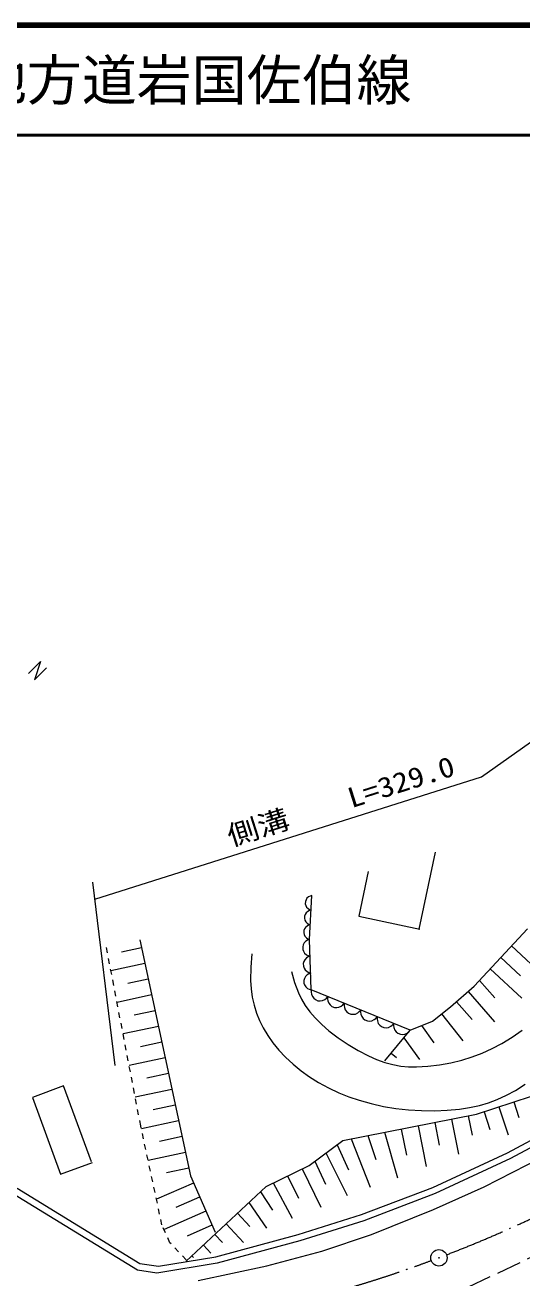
# Model space of a CAD drawing. Units: millimetres, scale not verified. Extents: x 40000 to 680000, y 20000 to 380000.
# Drawn here: x 231566 to 276788, y 266086 to 380000 of the extents above; entities that cross this region are included whole.
import ezdxf
from ezdxf.enums import TextEntityAlignment as Align

# ---------------------------------------------------------------- set-up
doc = ezdxf.new("R2010")
doc.units = ezdxf.units.MM
doc.header["$LTSCALE"] = 1000
for name, pattern in [('USER1', [3, 2.25, -0.75]), ('USER2', [1, 0.5, -0.5]), ('USER3', [7.000001, 5.508197, -0.688525, 0.114754, -0.688525])]:
    doc.linetypes.add(name, pattern=pattern)
for name, color, linetype, lineweight in [('M-TTL', 2, 'Continuous', 140), ('M-TTL-LINE', 7, 'Continuous', 50), ('S-BGD', 1, 'Continuous', 13), ('S-BGD-HTXT', 6, 'Continuous', 13), ('S-BMK', 3, 'USER3', 13)]:
    doc.layers.add(name, color=color, linetype=linetype, lineweight=lineweight)
doc.layers.add('M-TTL-TXT', color=7, linetype='Continuous')
doc.styles.add('ＭＳ ゴシック', font='')
doc.styles.get('ＭＳ ゴシック').set_extended_font_data('MS Gothic')

# ---------------------------------------------------------------- blocks, each defined once
blk = doc.blocks.new('BUHIN31')
at = {"layer": 'S-BGD'}
blk.add_lwpolyline([(315, -746), (463, -618), (571, -467), (673, -252), (694, -50), (676, 149), (578, 380), (448, 532), (289, 658), (64, 735), (-118, 759), (-315, 746)], dxfattribs=at)
blk = doc.blocks.new('BUHIN32')
at = {"layer": 'S-BGD'}
blk.add_lwpolyline([(-522, -561), (-354, -639), (-182, -673), (43, -679), (225, -618), (390, -526), (552, -352), (633, -181), (680, 5), (659, 229), (609, 396), (522, 561)], dxfattribs=at)
blk = doc.blocks.new('BUHIN33')
at = {"layer": 'S-BGD'}
blk.add_lwpolyline([(-494, -444), (-355, -524), (-209, -567), (-15, -589), (147, -551), (296, -483), (449, -346), (532, -205), (587, -48), (586, 147), (556, 295), (494, 444)], dxfattribs=at)
blk = doc.blocks.new('BUHIN55')
at = {"layer": 'S-BGD'}
for radius in [746, 22.5]:
    blk.add_circle((0, 0), radius, dxfattribs=at)

msp = doc.modelspace()

# ---------------------------------------------------------------- linework, layer by layer
at = {"layer": 'M-TTL'}
msp.add_line((680000, 380000), (40000, 380000), dxfattribs=at)
at = {"layer": 'M-TTL-LINE'}
msp.add_line((40000, 370000), (680000, 370000), dxfattribs=at)
at = {"layer": 'S-BGD'}
for p, q in [((231871, 321037), (232960, 322130)), ((232960, 322130), (232435, 320469)), ((232435, 320469), (233523, 321572)), ((267425, 297785), (268911, 304793)), ((262803, 303033), (261943, 298973)), ((257453, 296871), (257665, 300847)), ((261943, 298973), (267501, 297794)), ((272445, 292610), (277283, 297838)), ((242014, 296829), (246618, 275356)), ((257615, 292277), (257453, 296871)), ((275832, 296269), (278950, 293384)), ((242168, 296113), (240332, 295719)), ((274864, 295224), (276664, 293559)), ((242475, 294681), (239384, 294019)), ((273897, 294178), (276776, 291513)), ((242782, 293250), (240909, 292848)), ((272929, 293132), (274323, 291562)), ((243089, 291818), (239937, 291143)), ((270290, 290736), (272445, 292610)), ((271907, 292141), (274303, 289384)), ((268645, 289440), (270290, 290736)), ((270829, 291205), (272250, 289570)), ((243395, 290387), (241486, 289977)), ((266620, 288614), (268645, 289440)), ((269468, 290088), (271400, 287634)), ((243702, 288955), (240489, 288267)), ((264319, 285821), (266620, 288614)), ((267632, 289027), (268776, 287474)), ((244009, 287524), (242063, 287107)), ((266045, 287915), (267467, 285937)), ((244316, 286092), (241042, 285390)), ((264894, 286519), (265372, 286126)), ((244623, 284661), (242640, 284236)), ((235074, 283542), (232239, 282502)), ((237604, 276650), (235074, 283542)), ((244930, 283229), (241595, 282514)), ((272661, 280971), (279430, 283203)), ((232239, 282502), (234805, 275511)), ((245237, 281798), (243217, 281365)), ((274691, 281640), (275526, 279109)), ((276045, 282087), (276511, 280676)), ((245544, 280366), (242153, 279640)), ((260477, 278577), (272661, 280971)), ((270376, 280522), (270999, 277350)), ((271899, 280821), (272242, 279074)), ((273337, 281194), (273870, 279580)), ((275471, 277474), (281533, 280733)), ((264285, 279325), (265456, 275191)), ((265807, 279624), (266273, 277254)), ((267330, 279923), (268056, 276232)), ((268853, 280223), (269258, 278164)), ((281831, 280212), (275740, 276937)), ((245851, 278935), (243817, 278499)), ((257427, 276315), (260477, 278577)), ((259969, 278200), (261012, 275910)), ((261239, 278727), (262980, 274345)), ((262762, 279026), (263478, 276842)), ((246158, 277503), (242768, 276777)), ((258952, 277446), (260867, 273571)), ((268667, 274319), (275471, 277474)), ((275740, 276937), (268901, 273766)), ((273340, 274355), (278575, 277032)), ((234805, 275511), (237701, 276574)), ((246464, 276072), (244431, 275636)), ((253502, 274399), (257427, 276315)), ((256773, 275996), (258475, 272507)), ((257935, 276692), (258904, 274621)), ((246898, 274718), (243528, 273238)), ((246618, 275356), (248859, 270252)), ((254156, 274719), (255870, 271528)), ((255464, 275357), (256455, 273328)), ((241789, 266785), (230509, 273691)), ((230848, 274246), (242017, 267407)), ((247458, 273442), (245279, 272485)), ((246239, 267616), (253502, 274399)), ((252983, 273915), (254090, 272257)), ((262191, 271851), (268667, 274319)), ((268901, 273766), (262388, 271284)), ((268751, 272310), (273340, 274355)), ((251946, 272946), (253545, 270614)), ((263087, 270030), (268751, 272310)), ((248019, 272166), (244213, 270495)), ((250908, 271977), (252033, 270773)), ((256415, 270048), (262191, 271851)), ((262388, 271284), (256584, 269472)), ((248579, 270890), (246310, 269893)), ((248833, 270039), (249524, 269299)), ((248917, 268004), (256415, 270048)), ((249871, 271008), (251457, 269309)), ((258574, 268512), (263087, 270030)), ((247796, 269070), (248487, 268330)), ((256584, 269472), (249045, 267417)), ((243717, 267142), (248917, 268004)), ((246758, 268101), (246896, 267953)), ((253559, 267175), (258574, 268512)), ((243562, 266508), (241789, 266785)), ((242017, 267407), (243717, 267142)), ((249045, 267417), (243562, 266508)), ((247328, 265862), (253559, 267175))]:
    msp.add_line(p, q, dxfattribs=at)
at = {"layer": 'S-BGD', "linetype": 'USER2'}
for p, q in [((242093, 279921), (238946, 296298)), ((244027, 270915), (242093, 279921)), ((244748, 269280), (244027, 270915)), ((246242, 267739), (244748, 269280))]:
    msp.add_line(p, q, dxfattribs=at)
at = {"layer": 'S-BGD', "linetype": 'USER1'}
msp.add_line((271875, 265249), (279534, 268871), dxfattribs=at)
at = {"layer": 'S-BGD'}
for points in [[(252194, 295552), (252113, 294342), (252093, 293133), (252138, 292365), (252245, 291602), (252405, 290878), (252627, 290159), (252899, 289481), (253229, 288820), (253647, 288127), (254117, 287466), (254665, 286800), (255259, 286174), (255955, 285528), (256691, 284927), (257465, 284373), (258272, 283870), (259183, 283370), (260122, 282924), (261029, 282556), (261968, 282240), (263065, 281934), (264187, 281683), (265313, 281499), (266457, 281374), (267654, 281302), (268865, 281291), (269986, 281333), (271113, 281436), (272021, 281572), (272916, 281766), (273740, 282014), (274546, 282320), (275385, 282705), (276197, 283143), (277079, 283698)], [(255811, 293935), (256102, 292961), (256452, 292004), (256729, 291420), (257060, 290864), (257483, 290281), (257961, 289726), (258563, 289125), (259211, 288564), (260070, 287912), (260968, 287306), (261871, 286767), (262809, 286277), (263549, 285950), (264322, 285674), (265036, 285478), (265761, 285341), (266465, 285277), (267183, 285273), (268233, 285343), (269277, 285472), (270300, 285650), (271308, 285886), (272244, 286179), (273160, 286528), (274072, 286940), (274955, 287405), (275902, 287984), (276816, 288612)]]:
    msp.add_lwpolyline(points, dxfattribs=at)
at = {"layer": 'S-BGD-HTXT'}
for p, q in [((273106, 311644), (328416, 350749)), ((237906, 300533), (273106, 311644)), ((237709, 302082), (239743, 285410)), ((266620, 288614), (257615, 292277))]:
    msp.add_line(p, q, dxfattribs=at)
at = {"layer": 'S-BMK'}
for start, end in [(291.04974, 313.87207), (258.61687, 290.31396)]:
    msp.add_arc((227979, 377186), 116787, start, end, dxfattribs=at)

# ---------------------------------------------------------------- block references
at = {"rotation": 225}
for name, p in [('BUHIN33', (257630, 300184)), ('BUHIN33', (257559, 298859)), ('BUHIN33', (257488, 297534)), ('BUHIN32', (257480, 296105)), ('BUHIN32', (257534, 294574)), ('BUHIN32', (257588, 293043)), ('BUHIN31', (258365, 291972)), ('BUHIN31', (259866, 291361)), ('BUHIN31', (261367, 290750)), ('BUHIN31', (262868, 290140)), ('BUHIN31', (264369, 289529)), ('BUHIN31', (265869, 288919)), ('BUHIN55', (269230, 267915))]:
    msp.add_blockref(name, p, dxfattribs=at)

# ---------------------------------------------------------------- texts
at = {"layer": 'M-TTL-TXT', "style": 'ＭＳ ゴシック'}
msp.add_text('主要地方道岩国佐伯線', height=3666, dxfattribs=at).set_placement((216734, 375000), align=Align.MIDDLE_LEFT)
at = {"layer": 'S-BGD-HTXT', "style": 'ＭＳ ゴシック', "width": 1.15}
msp.add_text('側溝\u3000\u3000L=329.0', height=1833, rotation=17.6, dxfattribs=at).set_placement((250478, 304790), align=Align.BOTTOM_LEFT)

doc.saveas('drawing.dxf')
